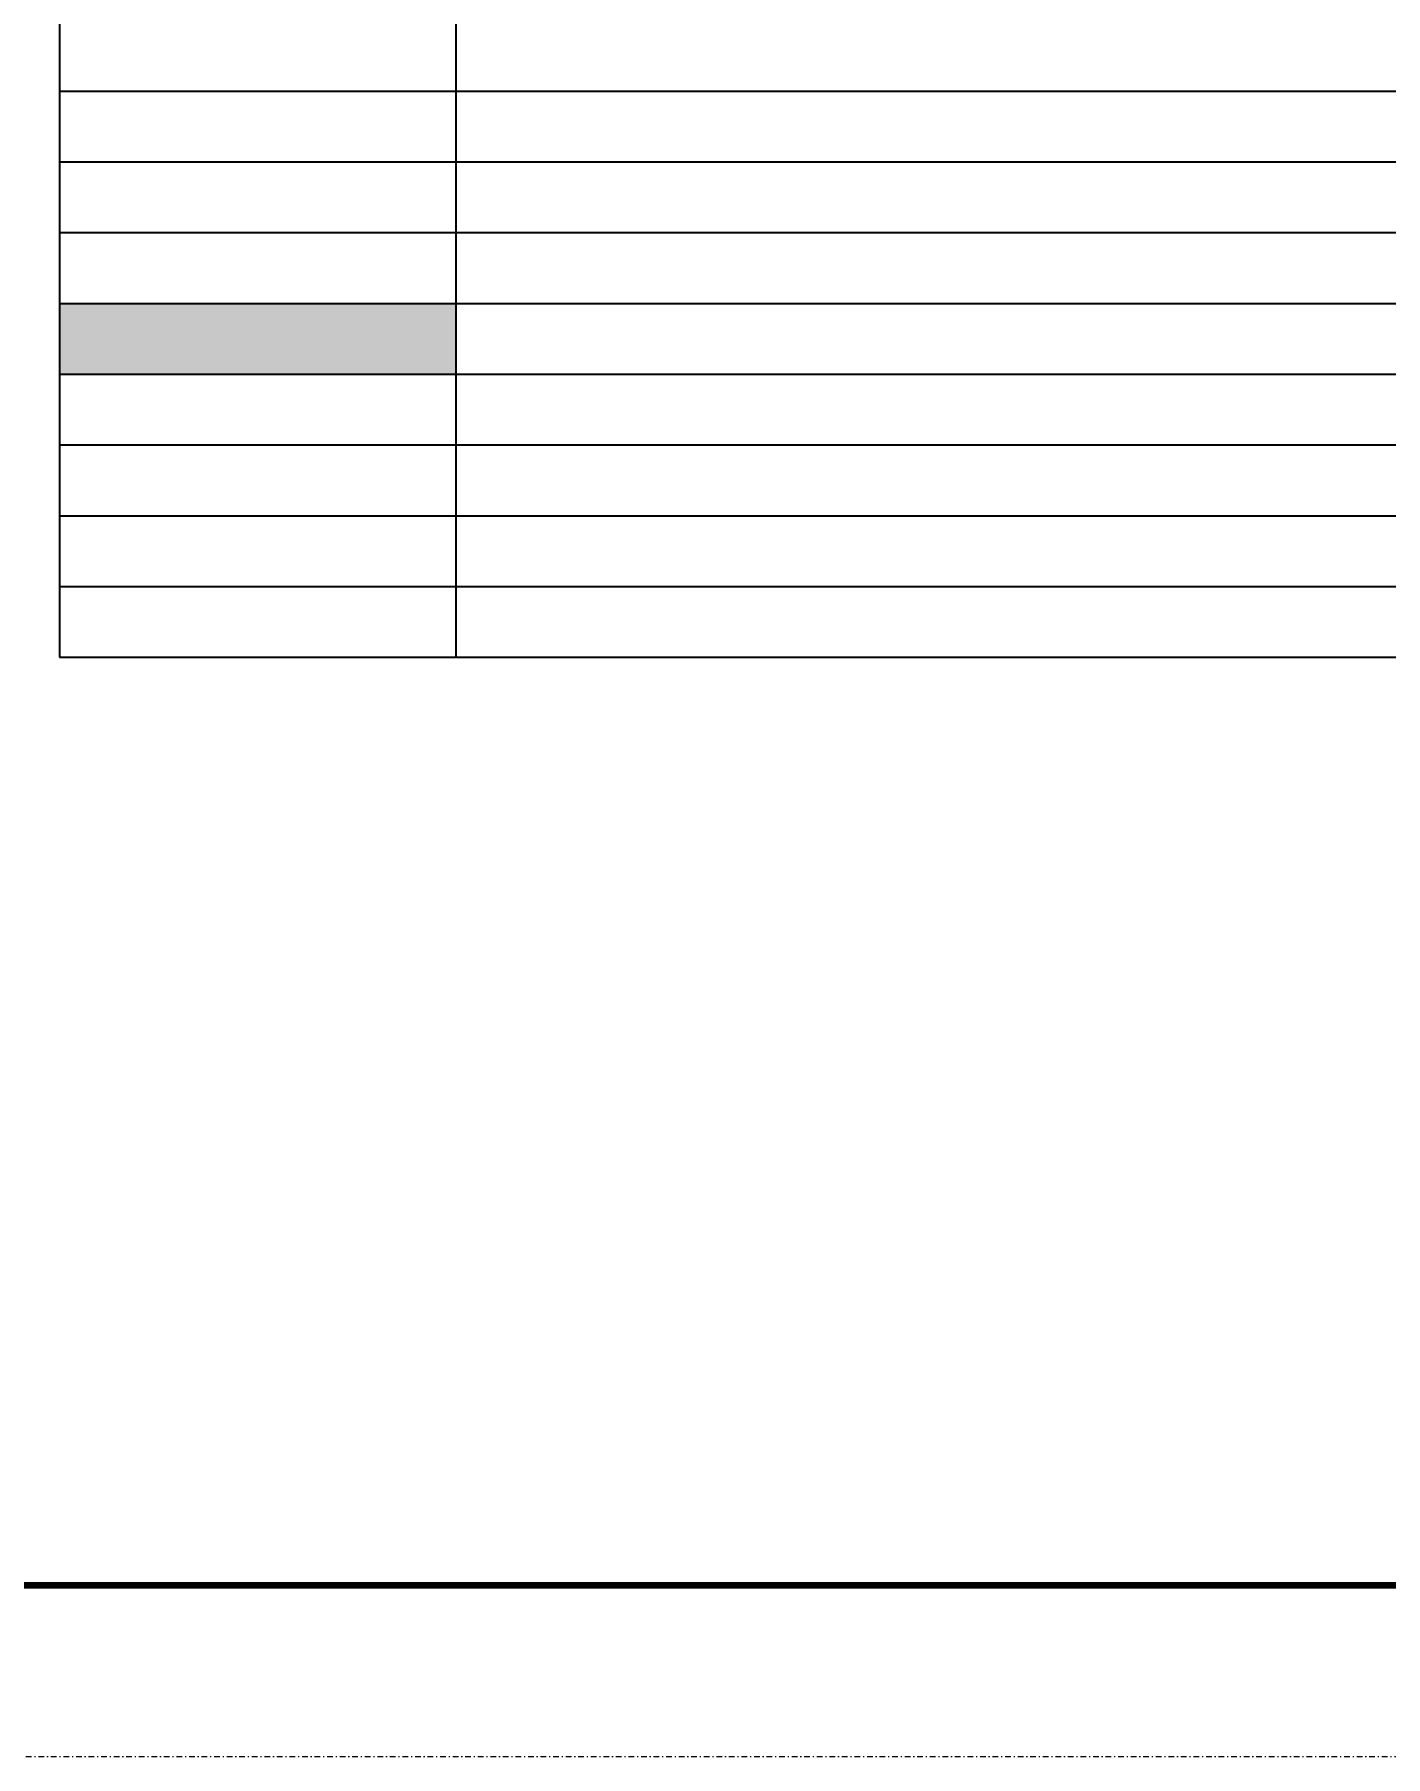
# Paper-space layout 'Symbols A1' of a CAD drawing. Header units: millimetres. Extents: x 0 to 892, y 0 to 597.
# Drawn here: x 655.3 to 773.6, y 0 to 150.9 of the extents above; entities that cross this region are included whole.
import ezdxf
from ezdxf.enums import TextEntityAlignment as Align

# ---------------------------------------------------------------- set-up
doc = ezdxf.new("R2010")
doc.units = ezdxf.units.MM
doc.linetypes.add('DASHDOT', pattern=[1, 0.5, -0.25, 0, -0.25])
doc.layers.add('G-ANNO-REFR', color=253, linetype='DASHDOT', lineweight=5, plot=False)
for name, color, linetype, lineweight in [('G-ANNO-TEXT', 3, 'Continuous', 15), ('G-ANNO-TTLB', 7, 'Continuous', 50), ('G-PAPR-MEDM', 6, 'Continuous', 30), ('G-PAPR-THCK', 4, 'Continuous', 100)]:
    doc.layers.add(name, color=color, linetype=linetype, lineweight=lineweight)
doc.styles.add('NOTES', font='arial.ttf', dxfattribs={"height": 2})
doc.styles.add('SMALL', font='arial.ttf', dxfattribs={"height": 2.4})
doc.styles.get("Standard").update_dxf_attribs({"font": 'swissc.ttf'})
doc.styles.add('SUB-TITLE', font='swisscb.ttf')
doc.styles.add('SUB-TITLE-2', font='swissc.ttf')
doc.styles.add('TITLE', font='swisscb.ttf')

# ---------------------------------------------------------------- blocks, each defined once
blk = doc.blocks.new('*U230')
at = {"layer": 'G-ANNO-REFR'}
blk.add_lwpolyline([(0, 0), (892, 0), (892, 597), (0, 597)], close=True, dxfattribs=at)
at = {"layer": 'G-PAPR-THCK'}
blk.add_lwpolyline([(30, 582), (877, 582), (877, 15), (30, 15)], close=True, dxfattribs=at)
at = {"layer": 'G-ANNO-TEXT'}
for tag, p, height, style in [('GENERAL_NOTES_001', (801.7, 574.93), 2, 'NOTES'), ('GENERAL_NOTES_002', (802, 571.56), 2, 'NOTES'), ('GENERAL_NOTES_003', (802, 568.19), 2, 'NOTES'), ('GENERAL_NOTES_004', (802, 564.82), 2, 'NOTES'), ('GENERAL_NOTES_005', (802, 561.46), 2, 'NOTES'), ('GENERAL_NOTES_006', (802, 558.09), 2, 'NOTES'), ('GENERAL_NOTES_007', (802, 554.75), 2, 'NOTES'), ('GENERAL_NOTES_008', (801.92, 551.38), 2, 'NOTES'), ('GENERAL_NOTES_009', (802, 548.02), 2, 'NOTES'), ('GENERAL_NOTES_010', (802, 544.65), 2, 'NOTES'), ('GENERAL_NOTES_011', (802, 541.28), 2, 'NOTES'), ('GENERAL_NOTES_012', (802, 537.91), 2, 'NOTES'), ('GENERAL_NOTES_013', (802, 534.54), 2, 'NOTES'), ('GENERAL_NOTES_014', (802, 531.17), 2, 'NOTES'), ('GENERAL_NOTES_015', (802, 527.8), 2, 'NOTES'), ('GENERAL_NOTES_016', (802, 524.43), 2, 'NOTES'), ('GENERAL_NOTES_017', (801.88, 521.07), 2, 'NOTES'), ('GENERAL_NOTES_018', (802, 517.7), 2, 'NOTES'), ('GENERAL_NOTES_019', (801.96, 514.33), 2, 'NOTES'), ('GENERAL_NOTES_020', (802, 510.96), 2, 'NOTES'), ('GENERAL_NOTES_021', (801.88, 507.59), 2, 'NOTES'), ('GENERAL_NOTES_022', (802, 504.22), 2, 'NOTES'), ('GENERAL_NOTES_023', (801.89, 500.85), 2, 'NOTES'), ('GENERAL_NOTES_024', (802, 497.49), 2, 'NOTES'), ('GENERAL_NOTES_025', (801.87, 494.12), 2, 'NOTES'), ('GENERAL_NOTES_026', (802, 490.75), 2, 'NOTES'), ('GENERAL_NOTES_027', (802, 487.38), 2, 'NOTES'), ('GENERAL_NOTES_028', (802, 484.01), 2, 'NOTES'), ('GENERAL_NOTES_029', (802, 480.64), 2, 'NOTES'), ('GENERAL_NOTES_030', (801.89, 477.27), 2, 'NOTES'), ('GENERAL_NOTES_031', (802, 473.9), 2, 'NOTES'), ('GENERAL_NOTES_032', (802, 470.53), 2, 'NOTES'), ('GENERAL_NOTES_033', (802, 467.17), 2, 'NOTES'), ('GENERAL_NOTES_034', (801.88, 463.8), 2, 'NOTES'), ('GENERAL_NOTES_035', (802, 460.43), 2, 'NOTES'), ('SHEET_NOTES_001', (801.7, 440.81), 2, 'NOTES'), ('SHEET_NOTES_002', (801.92, 437.44), 2, 'NOTES'), ('SHEET_NOTES_003', (801.88, 434.07), 2, 'NOTES'), ('SHEET_NOTES_004', (801.96, 430.71), 2, 'NOTES'), ('SHEET_NOTES_005', (801.88, 427.34), 2, 'NOTES'), ('SHEET_NOTES_006', (801.89, 423.97), 2, 'NOTES'), ('SHEET_NOTES_007', (801.87, 420.6), 2, 'NOTES'), ('KEY_NOTES_001', (801.7, 324.29), 2, 'NOTES'), ('KEY_NOTES_002', (801.92, 320.92), 2, 'NOTES'), ('STRUCTURAL_CONSULTANT_NAME', (801.89, 168.81), 3, 'SUB-TITLE-2'), ('STRUCTURAL_CONSULTANT_ADDRESS1', (801.89, 164.81), 2, 'SUB-TITLE-2'), ('STRUCTURAL_CONSULTANT_ADDRESS2', (801.89, 161.43), 2, 'SUB-TITLE-2'), ('STRUCTURAL_CONSULTANT_PHONE', (801.89, 158.09), 2, 'SUB-TITLE-2'), ('MEP_CONSULTANT_NAME', (801.89, 147.61), 3, 'SUB-TITLE-2'), ('MEP_CONSULTANT_ADDRESS1', (801.89, 143.59), 2, 'SUB-TITLE-2'), ('MEP_CONSULTANT_ADDRESS2', (801.89, 140.21), 2, 'SUB-TITLE-2'), ('MEP_CONSULTANT_PHONE', (801.89, 136.88), 2, 'SUB-TITLE-2'), ('CLIENTNAME', (801.89, 124.46), 3, 'SUB-TITLE-2'), ('CLIENTADDRESS1', (801.89, 120.39), 2, 'SUB-TITLE-2'), ('CLIENTADDRESS2', (801.89, 117.01), 2, 'SUB-TITLE-2'), ('CLIENTPHONE', (801.89, 113.68), 2, 'SUB-TITLE-2'), ('DRAWING_NO', (820, 71.42), 4, 'SUB-TITLE-2')]:
    blk.add_attdef(tag, p, '', height=height, dxfattribs=dict(at, style=style))
at = {"layer": 'G-ANNO-TEXT', "style": 'SUB-TITLE-2'}
for tag, p in [('REV_NO14', (804.16, 252.81)), ('REV_DATE14', (812.97, 252.81)), ('DRAWN_BY14', (824.4, 252.81)), ('CHECKED_BY14', (837.16, 252.81)), ('REV_NO13', (804.16, 248.81)), ('REV_DATE13', (812.97, 248.81)), ('DRAWN_BY13', (824.4, 248.81)), ('CHECKED_BY13', (837.16, 248.81)), ('REV_NO12', (804.16, 244.81)), ('REV_DATE12', (812.97, 244.81)), ('DRAWN_BY12', (824.4, 244.81)), ('CHECKED_BY12', (837.16, 244.81)), ('REV_NO11', (804.16, 240.81)), ('REV_DATE11', (812.97, 240.81)), ('DRAWN_BY11', (824.4, 240.81)), ('CHECKED_BY11', (837.16, 240.81)), ('REV_NO10', (804.16, 236.81)), ('REV_DATE10', (812.97, 236.81)), ('DRAWN_BY10', (824.4, 236.81)), ('CHECKED_BY10', (837.16, 236.81)), ('REV_NO9', (804.16, 232.81)), ('REV_DATE9', (812.97, 232.81)), ('DRAWN_BY9', (824.4, 232.81)), ('CHECKED_BY9', (837.16, 232.81)), ('REV_NO8', (804.16, 228.81)), ('REV_DATE8', (812.97, 228.81)), ('DRAWN_BY8', (824.4, 228.81)), ('CHECKED_BY8', (837.16, 228.81)), ('REV_NO7', (804.16, 224.81)), ('REV_DATE7', (812.97, 224.81)), ('DRAWN_BY7', (824.4, 224.81)), ('CHECKED_BY7', (837.16, 224.81)), ('REV_NO6', (804.16, 220.81)), ('REV_DATE6', (812.97, 220.81)), ('DRAWN_BY6', (824.4, 220.81)), ('CHECKED_BY6', (837.16, 220.81)), ('REV_NO5', (804.16, 216.81)), ('REV_DATE5', (812.97, 216.81)), ('DRAWN_BY5', (824.4, 216.81)), ('CHECKED_BY5', (837.16, 216.81)), ('REV_NO4', (804.16, 212.81)), ('REV_DATE4', (812.97, 212.81)), ('DRAWN_BY4', (824.4, 212.81)), ('CHECKED_BY4', (837.16, 212.81)), ('REV_NO3', (804.16, 208.81)), ('REV_DATE3', (812.97, 208.81)), ('DRAWN_BY3', (824.4, 208.81)), ('CHECKED_BY3', (837.16, 208.81)), ('REV_NO2', (804.16, 204.81)), ('REV_DATE2', (812.97, 204.81)), ('DRAWN_BY2', (824.4, 204.81)), ('CHECKED_BY2', (837.16, 204.81)), ('REV_NO1', (804.16, 200.81)), ('REV_DATE1', (812.97, 200.81)), ('DRAWN_BY1', (824.4, 200.81)), ('CHECKED_BY1', (837.16, 200.81)), ('REV_NO0', (804.16, 196.81)), ('REV_DATE0', (812.97, 196.81)), ('DRAWN_BY0', (824.4, 196.81)), ('CHECKED_BY0', (837.16, 196.81))]:
    blk.add_attdef(tag, text='', height=1.6, dxfattribs=at).set_placement(p, align=Align.MIDDLE)
for tag, p in [('REV_DESCRIPTION14', (845.14, 252.81)), ('REV_DESCRIPTION13', (845.14, 248.81)), ('REV_DESCRIPTION12', (845.14, 244.81)), ('REV_DESCRIPTION11', (845.14, 240.81)), ('REV_DESCRIPTION10', (845.14, 236.81)), ('REV_DESCRIPTION9', (845.14, 232.81)), ('REV_DESCRIPTION8', (845.14, 228.81)), ('REV_DESCRIPTION7', (845.14, 224.81)), ('REV_DESCRIPTION6', (845.14, 220.81)), ('REV_DESCRIPTION5', (845.14, 216.81)), ('REV_DESCRIPTION4', (845.14, 212.81)), ('REV_DESCRIPTION3', (845.14, 208.81)), ('REV_DESCRIPTION2', (845.14, 204.81)), ('REV_DESCRIPTION1', (845.14, 200.81)), ('REV_DESCRIPTION0', (845.14, 196.81))]:
    blk.add_attdef(tag, text='', height=1.6, dxfattribs=at).set_placement(p, align=Align.MIDDLE_LEFT)
for tag, p in [('PROJECT_NAME1', (820, 110.73)), ('PROJECT_NAME2', (820, 106.73)), ('PROJECT_CODE', (820, 102)), ('RELEASE', (820, 97.57)), ('STAGE', (820, 93.06)), ('DRAWING_TITLE', (820, 88.56))]:
    blk.add_attdef(tag, text='', height=2.4, dxfattribs=at).set_placement(p, align=Align.TOP_LEFT)
at = {"layer": 'G-ANNO-TEXT'}
for tag, height, style, p in [('CURRENT_REV', 4, 'TITLE', (868, 71.42)), ('DRAWN_BY', 2.4, 'SUB-TITLE-2', (810, 62.5)), ('CHECKED_BY', 2.4, 'SUB-TITLE-2', (829, 62.5)), ('SCALE', 2.4, 'SUB-TITLE-2', (849, 62.5)), ('ISSUE_DATE', 2.4, 'SUB-TITLE-2', (868, 62.5))]:
    blk.add_attdef(tag, text='', height=height, dxfattribs=dict(at, style=style)).set_placement(p, align=Align.CENTER)
at = {"layer": 'G-ANNO-TEXT', "style": 'SUB-TITLE'}
blk.add_attdef('FILE_NAME', text='', height=1.6, rotation=90, dxfattribs=at).set_placement((878, 25.93), align=Align.TOP_LEFT)
blk = doc.blocks.new('*T155')
at = {"layer": 'G-PAPR-MEDM', "color": 7, "linetype": 'ByBlock', "lineweight": -2, "transparency": 16777216}
for p, q in [((0, 0), (143.55, 0)), ((0, 0), (0, -6.3)), ((0, -80.7), (34.73, -80.7)), ((0, -80.7), (0, -86.9)), ((34.73, -80.7), (34.73, -86.9)), ((0, -161.3), (34.73, -161.3)), ((0, -161.3), (0, -167.5)), ((34.73, -161.3), (34.73, -167.5)), ((0, -241.9), (34.73, -241.9)), ((0, -241.9), (0, -248.1)), ((34.73, -241.9), (34.73, -248.1))]:
    blk.add_line(p, q, dxfattribs=at)
at = {"layer": 'G-PAPR-MEDM', "linetype": 'ByBlock', "lineweight": -2, "transparency": 16777216}
for p, q in [((143.55, 0), (143.55, -6.3)), ((143.55, -80.7), (143.55, -86.9)), ((143.55, -161.3), (143.55, -167.5)), ((143.55, -241.9), (143.55, -248.1))]:
    blk.add_line(p, q, dxfattribs=at)
at = {"layer": 'G-PAPR-MEDM', "color": 0, "linetype": 'ByBlock', "lineweight": -2, "transparency": 16777216}
for p, q in [((0, -6.3), (143.55, -6.3)), ((0, -6.3), (0, -80.7)), ((34.73, -6.3), (34.73, -68.3)), ((143.55, -6.3), (143.55, -80.7)), ((0, -12.5), (143.55, -12.5)), ((0, -18.7), (143.55, -18.7)), ((0, -24.9), (143.55, -24.9)), ((0, -31.1), (143.55, -31.1)), ((0, -37.3), (143.55, -37.3)), ((0, -43.5), (143.55, -43.5)), ((0, -49.7), (143.55, -49.7)), ((0, -55.9), (143.55, -55.9)), ((0, -62.1), (143.55, -62.1)), ((0, -68.3), (143.55, -68.3)), ((0, -74.5), (143.55, -74.5)), ((34.73, -74.5), (34.73, -80.7)), ((34.73, -80.7), (143.55, -80.7)), ((0, -86.9), (143.55, -86.9)), ((0, -86.9), (0, -161.3)), ((34.73, -86.9), (34.73, -136.5)), ((143.55, -86.9), (143.55, -161.3)), ((0, -93.1), (143.55, -93.1)), ((0, -99.3), (143.55, -99.3)), ((0, -105.5), (143.55, -105.5)), ((0, -111.7), (143.55, -111.7)), ((0, -117.9), (143.55, -117.9)), ((0, -124.1), (143.55, -124.1)), ((0, -130.3), (143.55, -130.3)), ((0, -136.5), (143.55, -136.5)), ((0, -142.7), (143.55, -142.7)), ((34.73, -142.7), (34.73, -161.3)), ((0, -148.9), (143.55, -148.9)), ((0, -155.1), (143.55, -155.1)), ((34.73, -161.3), (143.55, -161.3)), ((0, -167.5), (143.55, -167.5)), ((0, -167.5), (0, -241.9)), ((34.73, -167.5), (34.73, -204.7)), ((143.55, -167.5), (143.55, -241.9)), ((0, -173.7), (143.55, -173.7)), ((0, -179.9), (143.55, -179.9)), ((0, -186.1), (143.55, -186.1)), ((0, -192.3), (143.55, -192.3)), ((0, -198.5), (143.55, -198.5)), ((0, -204.7), (143.55, -204.7)), ((0, -210.9), (143.55, -210.9)), ((34.73, -210.9), (34.73, -241.9)), ((0, -217.1), (143.55, -217.1)), ((0, -223.3), (143.55, -223.3)), ((0, -229.5), (143.55, -229.5)), ((0, -235.7), (143.55, -235.7)), ((34.73, -241.9), (143.55, -241.9)), ((0, -248.1), (143.55, -248.1)), ((0, -248.1), (0, -272.9)), ((34.73, -248.1), (34.73, -272.9)), ((143.55, -248.1), (143.55, -272.9)), ((0, -254.3), (143.55, -254.3)), ((0, -260.5), (143.55, -260.5)), ((0, -266.7), (143.55, -266.7)), ((0, -272.9), (143.55, -272.9))]:
    blk.add_line(p, q, dxfattribs=at)
at = {"layer": 'G-PAPR-MEDM', "color": 9, "transparency": 16777216}
for points in [[(0, 0), (0, -6.3), (143.55, 0), (143.55, -6.3)], [(0, -80.7), (0, -86.9), (34.73, -80.7), (34.73, -86.9)], [(0, -161.3), (0, -167.5), (34.73, -161.3), (34.73, -167.5)], [(0, -241.9), (0, -248.1), (34.73, -241.9), (34.73, -248.1)]]:
    blk.add_solid(points, dxfattribs=at)
at = {"layer": 'G-PAPR-MEDM', "color": 7, "transparency": 16777216, "char_height": 2.4, "attachment_point": 2, "style": 'SMALL'}
for s, insert, width in [('{\\fArial|b0|i0|c0;WALLS', (71.78, -1.5), 140.5501), ('{\\fArial|b0|i0|c0;', (17.37, -7.8), 31.7334), ('{\\fArial|b0|i0|c0;', (89.14, -7.8), 105.8167), ('{\\fArial|b0|i0|c0;', (17.37, -14), 31.7334), ('{\\fArial|b0|i0|c0;', (89.14, -14), 105.8167), ('{\\fArial|b0|i0|c0;', (17.37, -20.2), 31.7334), ('{\\fArial|b0|i0|c0;', (89.14, -20.2), 105.8167), ('{\\fArial|b0|i0|c0;', (17.37, -26.4), 31.7334), ('{\\fArial|b0|i0|c0;', (89.14, -26.4), 105.8167), ('{\\fArial|b0|i0|c0;', (17.37, -32.6), 31.7334), ('{\\fArial|b0|i0|c0;', (89.14, -32.6), 105.8167), ('{\\fArial|b0|i0|c0;', (17.37, -38.8), 31.7334), ('{\\fArial|b0|i0|c0;', (89.14, -38.8), 105.8167), ('{\\fArial|b0|i0|c0;', (17.37, -45), 31.7334), ('{\\fArial|b0|i0|c0;', (89.14, -45), 105.8167), ('{\\fArial|b0|i0|c0;', (17.37, -51.2), 31.7334), ('{\\fArial|b0|i0|c0;', (89.14, -51.2), 105.8167), ('{\\fArial|b0|i0|c0;', (17.37, -57.4), 31.7334), ('{\\fArial|b0|i0|c0;', (89.14, -57.4), 105.8167), ('{\\fArial|b0|i0|c0;', (17.37, -63.6), 31.7334), ('{\\fArial|b0|i0|c0;', (89.14, -63.6), 105.8167), ('{\\fArial|b0|i0|c0;SKIRTING', (71.78, -69.8), 140.5501), ('{\\fArial|b0|i0|c0;', (17.37, -76), 31.7334), ('{\\fArial|b0|i0|c0;', (89.14, -76), 105.8167), ('{\\fArial|b0|i0|c0;', (17.37, -82.2), 31.7334), ('{\\fArial|b0|i0|c0;', (17.37, -88.4), 31.7334), ('{\\fArial|b0|i0|c0;', (89.14, -88.4), 105.8167), ('{\\fArial|b0|i0|c0;', (17.37, -94.6), 31.7334), ('{\\fArial|b0|i0|c0;', (89.14, -94.6), 105.8167), ('{\\fArial|b0|i0|c0;', (17.37, -100.8), 31.7334), ('{\\fArial|b0|i0|c0;', (89.14, -100.8), 105.8167), ('{\\fArial|b0|i0|c0;', (17.37, -107), 31.7334), ('{\\fArial|b0|i0|c0;', (89.14, -107), 105.8167), ('{\\fArial|b0|i0|c0;', (17.37, -113.2), 31.7334), ('{\\fArial|b0|i0|c0;', (89.14, -113.2), 105.8167), ('{\\fArial|b0|i0|c0;', (17.37, -119.4), 31.7334), ('{\\fArial|b0|i0|c0;', (89.14, -119.4), 105.8167), ('{\\fArial|b0|i0|c0;', (17.37, -125.6), 31.7334), ('{\\fArial|b0|i0|c0;', (89.14, -125.6), 105.8167), ('{\\fArial|b0|i0|c0;', (17.37, -131.8), 31.7334), ('{\\fArial|b0|i0|c0;', (89.14, -131.8), 105.8167), ('{\\fArial|b0|i0|c0;FLOORING', (71.78, -138), 140.5501), ('{\\fArial|b0|i0|c0;', (17.37, -144.2), 31.7334), ('{\\fArial|b0|i0|c0;', (89.14, -144.2), 105.8167), ('{\\fArial|b0|i0|c0;', (17.37, -150.4), 31.7334), ('{\\fArial|b0|i0|c0;', (89.14, -150.4), 105.8167), ('{\\fArial|b0|i0|c0;', (17.37, -156.6), 31.7334), ('{\\fArial|b0|i0|c0;', (89.14, -156.6), 105.8167), ('{\\fArial|b0|i0|c0;', (17.37, -162.8), 31.7334), ('{\\fArial|b0|i0|c0;', (17.37, -169), 31.7334), ('{\\fArial|b0|i0|c0;', (89.14, -169), 105.8167), ('{\\fArial|b0|i0|c0;', (17.37, -175.2), 31.7334), ('{\\fArial|b0|i0|c0;', (89.14, -175.2), 105.8167), ('{\\fArial|b0|i0|c0;', (17.37, -181.4), 31.7334), ('{\\fArial|b0|i0|c0;', (89.14, -181.4), 105.8167), ('{\\fArial|b0|i0|c0;', (17.37, -187.6), 31.7334), ('{\\fArial|b0|i0|c0;', (89.14, -187.6), 105.8167), ('{\\fArial|b0|i0|c0;', (17.37, -193.8), 31.7334), ('{\\fArial|b0|i0|c0;', (89.14, -193.8), 105.8167), ('{\\fArial|b0|i0|c0;', (17.37, -200), 31.7334), ('{\\fArial|b0|i0|c0;', (89.14, -200), 105.8167), ('{\\fArial|b0|i0|c0;CEILING', (71.78, -206.2), 140.5501), ('{\\fArial|b0|i0|c0;', (17.37, -212.4), 31.7334), ('{\\fArial|b0|i0|c0;', (89.14, -212.4), 105.8167), ('{\\fArial|b0|i0|c0;', (17.37, -218.6), 31.7334), ('{\\fArial|b0|i0|c0;', (89.14, -218.6), 105.8167), ('{\\fArial|b0|i0|c0;', (17.37, -224.8), 31.7334), ('{\\fArial|b0|i0|c0;', (89.14, -224.8), 105.8167), ('{\\fArial|b0|i0|c0;', (17.37, -231), 31.7334), ('{\\fArial|b0|i0|c0;', (89.14, -231), 105.8167), ('{\\fArial|b0|i0|c0;', (17.37, -237.2), 31.7334), ('{\\fArial|b0|i0|c0;', (89.14, -237.2), 105.8167), ('{\\fArial|b0|i0|c0;', (17.37, -243.4), 31.7334), ('{\\fArial|b0|i0|c0;', (17.37, -249.6), 31.7334), ('{\\fArial|b0|i0|c0;', (89.14, -249.6), 105.8167), ('{\\fArial|b0|i0|c0;', (17.37, -255.8), 31.7334), ('{\\fArial|b0|i0|c0;', (89.14, -255.8), 105.8167), ('{\\fArial|b0|i0|c0;', (17.37, -262), 31.7334), ('{\\fArial|b0|i0|c0;', (89.14, -262), 105.8167), ('{\\fArial|b0|i0|c0;', (17.37, -268.2), 31.7334), ('{\\fArial|b0|i0|c0;', (89.14, -268.2), 105.8167)]:
    blk.add_mtext(s, dxfattribs=dict(at, insert=insert, width=width))
at = {"layer": 'G-PAPR-MEDM', "color": 0, "transparency": 16777216, "char_height": 2.8222, "width": 105.8167, "attachment_point": 7}
for insert in [(36.23, -85.4), (36.23, -166), (36.23, -246.6)]:
    blk.add_mtext('{\\fArial|b0|i0|c0;', dxfattribs=dict(at, insert=insert))

psp = doc.layouts.new('Symbols A1')

# ---------------------------------------------------------------- block references
psp.add_blockref('*T155', (657.45, 369.22))
at = {"layer": 'G-ANNO-TTLB'}
psp.add_blockref('*U230', (0, 0), dxfattribs=at)

doc.saveas('drawing.dxf')
